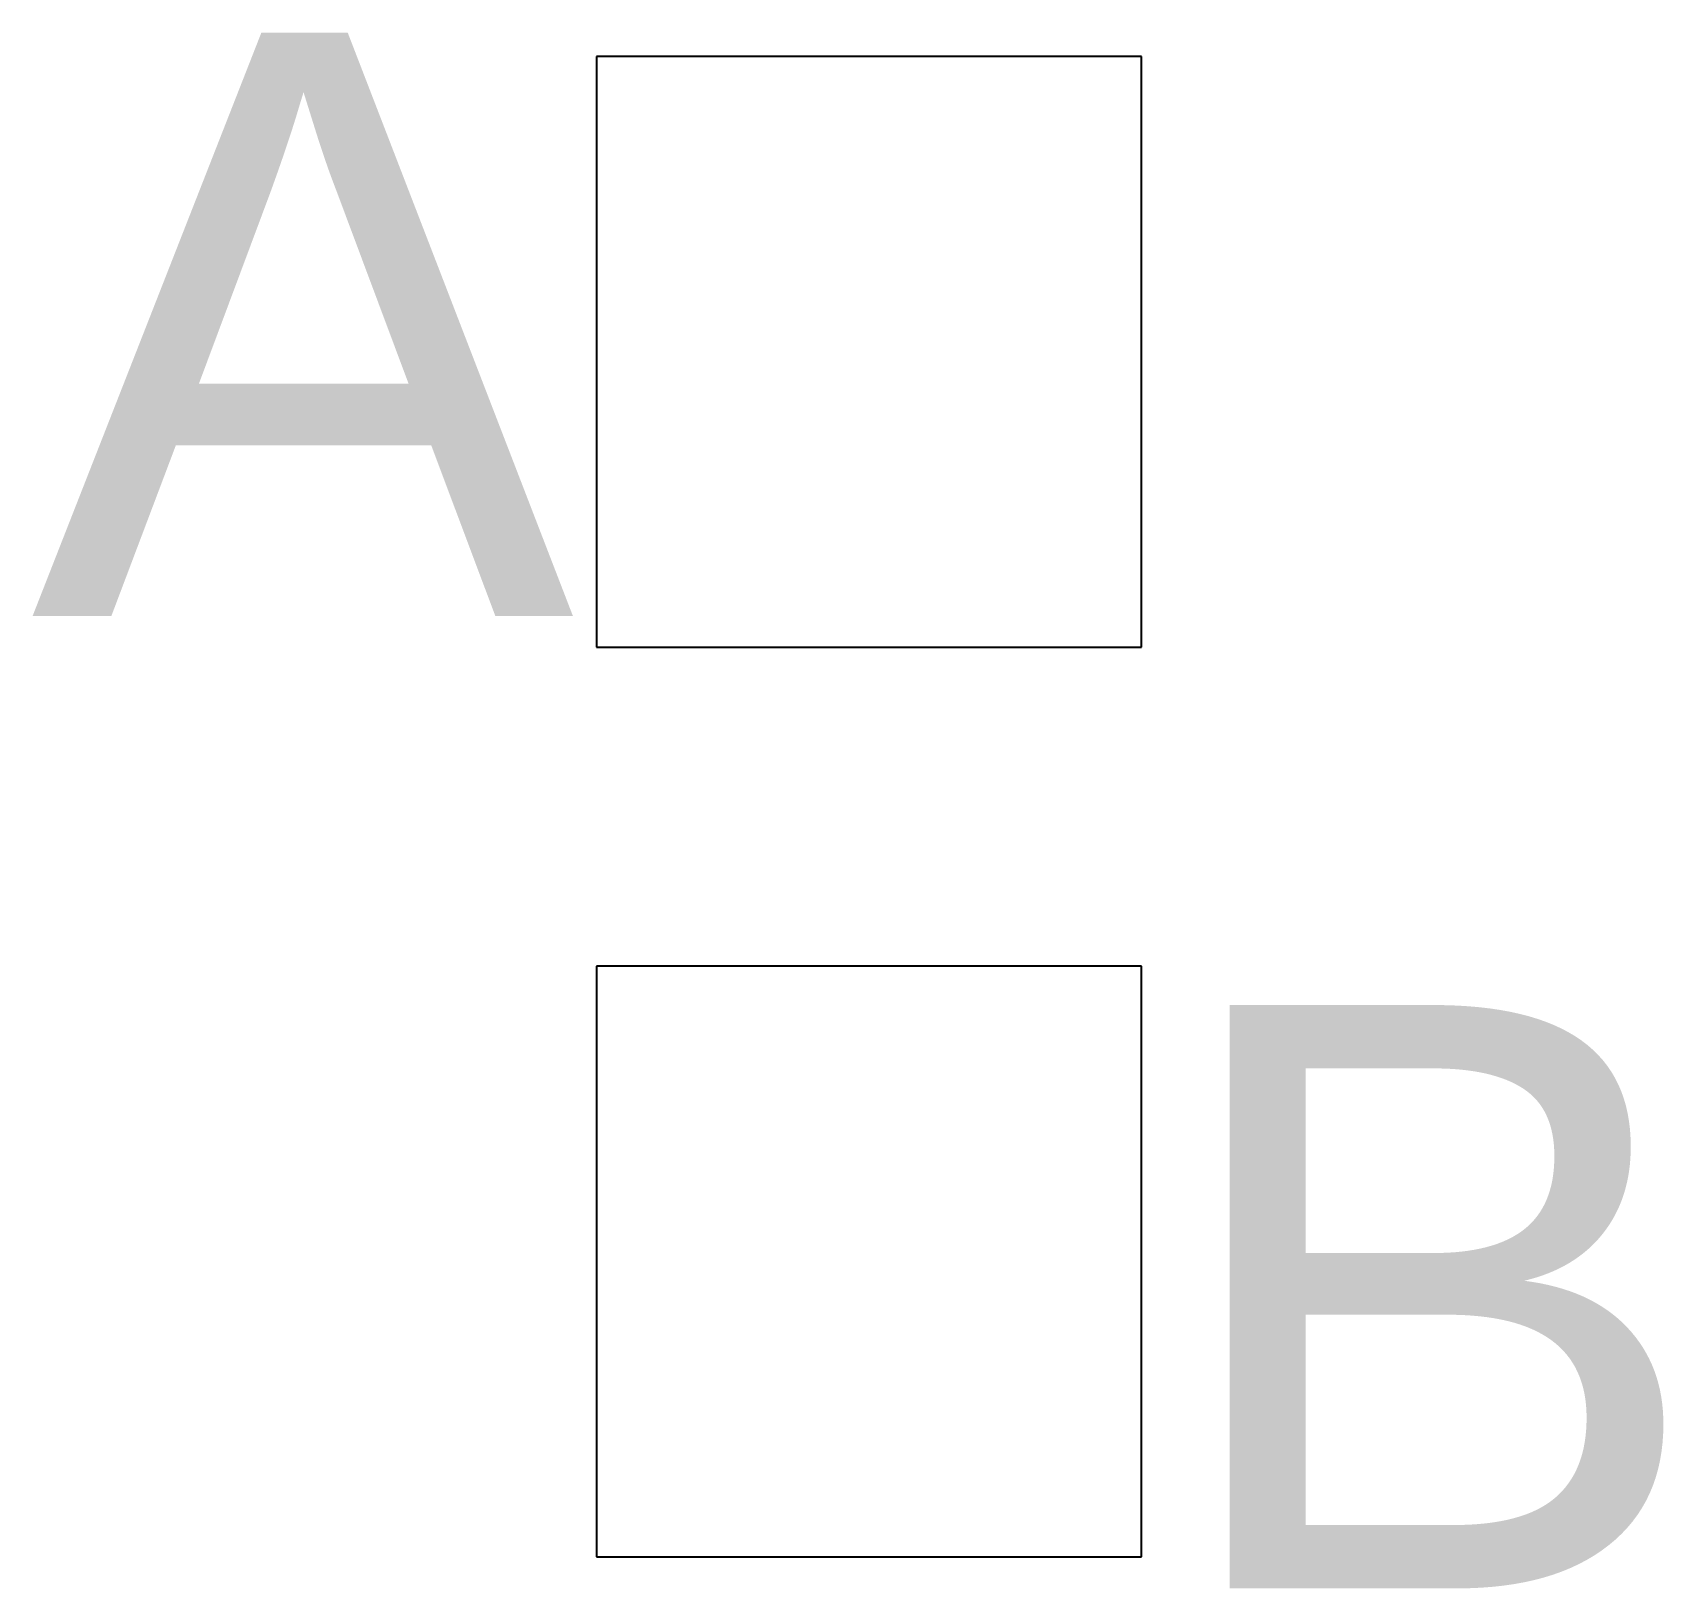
# Model space of a CAD drawing. Header units: millimetres. Extents: x 28.5 to 70.4, y 10 to 50.
import ezdxf

# ---------------------------------------------------------------- set-up
doc = ezdxf.new("R2010")
doc.units = ezdxf.units.MM
doc.layers.get('0').update_dxf_attribs({"lineweight": 25})
doc.styles.add('textstyle11', font='')
doc.styles.get('textstyle11').set_extended_font_data('Arial')

msp = doc.modelspace()

# ---------------------------------------------------------------- linework, layer by layer
for p, q in [((57.019, 49.389), (43, 49.389)), ((43, 49.389), (43, 34.2)), ((57.019, 34.2), (57.019, 49.389)), ((43, 34.2), (57.019, 34.2)), ((57.019, 26), (43, 26)), ((43, 26), (43, 10.811)), ((57.019, 10.811), (57.019, 26)), ((43, 10.811), (57.019, 10.811))]:
    msp.add_line(p, q)

# ---------------------------------------------------------------- texts
at = {"insert": (50, 30), "char_height": 15, "width": 50, "attachment_point": 5, "style": 'textstyle11'}
msp.add_mtext('A            B', dxfattribs=at)

doc.saveas('drawing.dxf')
